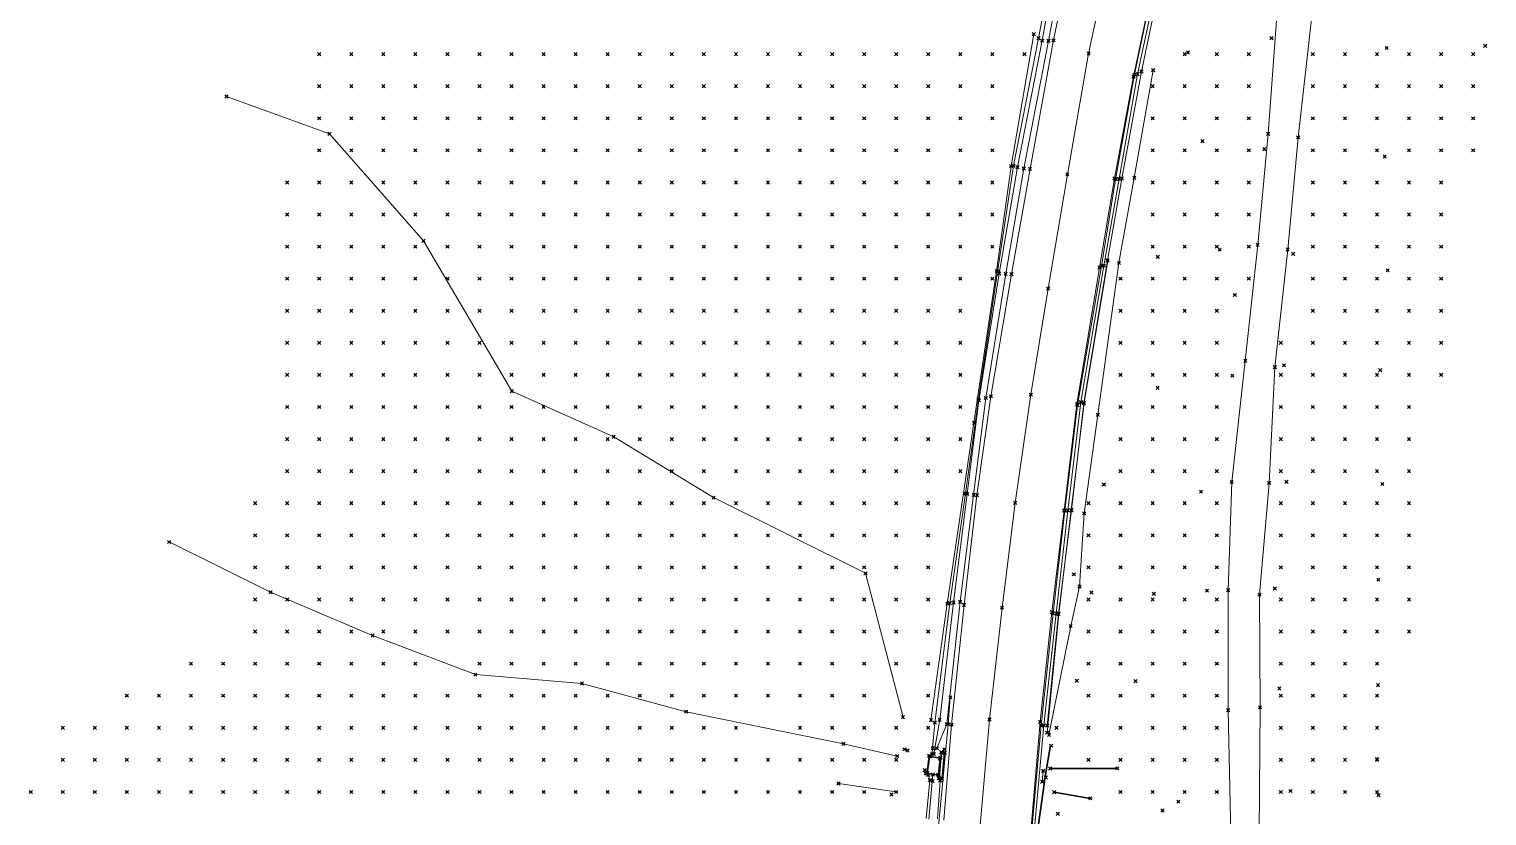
# Model space of a CAD drawing. Header units: metres. Extents: x 441556 to 446409, y 432338 to 461058.
# Drawn here: x 442265.8 to 442402.2, y 454878.3 to 454951.8 of the extents above; entities that cross this region are included whole.
import ezdxf

# ---------------------------------------------------------------- set-up
doc = ezdxf.new("R2010")
doc.units = ezdxf.units.M
doc.header["$MEASUREMENT"] = 0
doc.header["$PDMODE"] = 35
doc.header["$PDSIZE"] = 0.15
for name, color, linetype, lineweight in [('DTM-BRE-RevN_GRP_ CAROSABIL', 2, 'Continuous', 0), ('DTM-BRE-RevN_GRP_AX', 2, 'Continuous', 0), ('DTM-BRE-RevN_GRP_CAMERA CADERE JOS', 2, 'Continuous', 0), ('DTM-BRE-RevN_GRP_CAMERA CADERE SUS', 2, 'Continuous', 0), ('DTM-BRE-RevN_GRP_CANAL', 2, 'Continuous', 0), ('DTM-BRE-RevN_GRP_DRUM PAMANT', 2, 'Continuous', 0), ('DTM-BRE-RevN_GRP_FIRUL APEI', 2, 'Continuous', 0), ('DTM-BRE-RevN_GRP_PARAPET BETON_JOS', 2, 'Continuous', 0), ('DTM-BRE-RevN_GRP_PARAPET BETON_SUS', 2, 'Continuous', 0), ('DTM-BRE-RevN_GRP_PARAPET METALIC', 2, 'Continuous', 0), ('DTM-BRE-RevN_GRP_SANT BETON JOS', 2, 'Continuous', 0), ('DTM-BRE-RevN_GRP_SANT BETON SUS', 2, 'Continuous', 0), ('DTM-BRE-RevN_GRP_TALUZ JOS', 2, 'Continuous', 0), ('DTM-BRE-RevN_GRP_TALUZ SUS', 2, 'Continuous', 0), ('DTM-BRE-RevN_YP_RevN', 1, 'Continuous', 30), ('DTM-NOK-RevN_LIDAR_co_lidar', 91, 'Continuous', 0), ('DTM-NOK-RevN_RTK', 32, 'Continuous', 0)]:
    doc.layers.add(name, color=color, linetype=linetype, lineweight=lineweight)

msp = doc.modelspace()

# ---------------------------------------------------------------- linework, layer by layer
at = {"layer": 'DTM-BRE-RevN_GRP_ CAROSABIL'}
for p, q in [((442363.789, 454961.407, 361.957), (442361.644, 454950.795, 361.79)), ((442371.78, 454959.894, 361.714), (442369.135, 454947.419, 361.565)), ((442361.644, 454950.795, 361.79), (442359.446, 454938.769, 361.682)), ((442369.135, 454947.419, 361.565), (442367.347, 454937.872, 361.447)), ((442359.446, 454938.769, 361.682), (442357.719, 454928.922, 361.544)), ((442367.347, 454937.872, 361.447), (442365.952, 454929.555, 361.391)), ((442357.719, 454928.922, 361.544), (442355.788, 454917.505, 361.399)), ((442365.952, 454929.555, 361.391), (442363.837, 454916.788, 361.244)), ((442355.788, 454917.505, 361.399), (442354.483, 454908.263, 361.312)), ((442363.837, 454916.788, 361.244), (442362.645, 454906.837, 361.113)), ((442354.483, 454908.263, 361.312), (442353.271, 454898.004, 361.186)), ((442362.645, 454906.837, 361.113), (442361.489, 454897.319, 361.025)), ((442353.271, 454898.004, 361.186), (442352.102, 454886.806, 361.191)), ((442361.489, 454897.319, 361.025), (442360.405, 454887.076, 360.915)), ((442352.102, 454886.806, 361.191), (442351.367, 454877.889, 361.276)), ((442360.405, 454887.076, 360.915), (442359.522, 454876.841, 360.851))]:
    msp.add_line(p, q, dxfattribs=at)
at = {"layer": 'DTM-BRE-RevN_GRP_AX'}
for p, q in [((442364.929, 454949.552, 361.685), (442367.41, 454961.126, 361.821)), ((442362.942, 454938.261, 361.53), (442364.929, 454949.552, 361.685)), ((442361.14, 454927.594, 361.447), (442362.942, 454938.261, 361.53)), ((442359.524, 454917.662, 361.319), (442361.14, 454927.594, 361.447)), ((442358.048, 454907.549, 361.215), (442359.524, 454917.662, 361.319)), ((442356.826, 454897.745, 361.077), (442358.048, 454907.549, 361.215)), ((442355.648, 454887.296, 361.155), (442356.826, 454897.745, 361.077)), ((442354.653, 454875.962, 360.991), (442355.648, 454887.296, 361.155))]:
    msp.add_line(p, q, dxfattribs=at)
at = {"layer": 'DTM-BRE-RevN_GRP_CAMERA CADERE JOS'}
for p, q in [((442349.867, 454882.272, 359.373), (442350.063, 454883.813, 359.249)), ((442350.063, 454883.813, 359.249), (442350.996, 454883.644, 359.261)), ((442350.996, 454883.644, 359.261), (442350.846, 454882.131, 359.261)), ((442350.846, 454882.131, 359.261), (442349.867, 454882.272, 359.373))]:
    msp.add_line(p, q, dxfattribs=at)
at = {"layer": 'DTM-BRE-RevN_GRP_CAMERA CADERE SUS'}
for p, q in [((442349.793, 454882.224, 361.04), (442349.993, 454883.904, 361.024)), ((442349.993, 454883.904, 361.024), (442351.064, 454883.72, 360.939)), ((442351.064, 454883.72, 360.939), (442350.886, 454882.076, 360.782)), ((442350.886, 454882.076, 360.782), (442349.793, 454882.224, 361.04))]:
    msp.add_line(p, q, dxfattribs=at)
at = {"layer": 'DTM-BRE-RevN_GRP_CANAL'}
msp.add_line((442360.586, 454881.46, 360.292), (442360.685, 454882.483, 360.307), dxfattribs=at)
at = {"layer": 'DTM-BRE-RevN_GRP_DRUM PAMANT'}
for p, q in [((442385.846, 454953.337, 357.158), (442384.53, 454941.719, 356.937)), ((442382.538, 454953.07, 357.182), (442381.732, 454942.044, 356.96)), ((442381.732, 454942.044, 356.96), (442380.752, 454931.672, 356.878)), ((442384.53, 454941.719, 356.937), (442383.559, 454931.235, 356.843)), ((442380.752, 454931.672, 356.878), (442379.591, 454920.82, 356.84)), ((442383.559, 454931.235, 356.843), (442382.36, 454920.229, 356.786)), ((442379.591, 454920.82, 356.84), (442378.32, 454909.496, 356.713)), ((442382.36, 454920.229, 356.786), (442381.819, 454909.397, 356.663)), ((442378.32, 454909.496, 356.713), (442377.981, 454899.389, 356.734)), ((442381.819, 454909.397, 356.663), (442380.928, 454898.959, 356.696)), ((442377.981, 454899.389, 356.734), (442377.989, 454888.166, 356.747)), ((442380.928, 454898.959, 356.696), (442380.967, 454888.43, 356.743)), ((442377.989, 454888.166, 356.747), (442378.238, 454876.551, 356.684)), ((442380.967, 454888.43, 356.743), (442380.883, 454876.712, 356.68))]:
    msp.add_line(p, q, dxfattribs=at)
at = {"layer": 'DTM-BRE-RevN_GRP_FIRUL APEI'}
for p, q in [((442278.896, 454903.891, 411.696), (442288.374, 454899.197, 404.419)), ((442288.374, 454899.197, 404.419), (442297.934, 454895.142, 398.419)), ((442297.934, 454895.142, 398.419), (442307.545, 454891.484, 391.695)), ((442307.545, 454891.484, 391.695), (442317.522, 454890.664, 384.948)), ((442317.522, 454890.664, 384.948), (442327.264, 454888.016, 378.467)), ((442327.264, 454888.016, 378.467), (442342, 454885.006, 367.348)), ((442342, 454885.006, 367.348), (442347.022, 454883.872, 362.707))]:
    msp.add_line(p, q, dxfattribs=at)
at = {"layer": 'DTM-BRE-RevN_GRP_PARAPET BETON_JOS'}
for p, q in [((442364.499, 454916.887, 361.365), (442366.712, 454930.213, 361.349)), ((442363.31, 454906.854, 361.212), (442364.499, 454916.887, 361.365)), ((442362.128, 454897.155, 360.771), (442363.31, 454906.854, 361.212)), ((442361.054, 454886.057, 360.673), (442362.128, 454897.155, 360.771)), ((442350.913, 454881.785, 360.844), (442351.137, 454884.232, 360.969)), ((442351.137, 454884.232, 360.969), (442351.486, 454884.179, 361.171)), ((442351.486, 454884.179, 361.171), (442351.199, 454881.731, 361.02)), ((442351.199, 454881.731, 361.02), (442350.913, 454881.785, 360.844))]:
    msp.add_line(p, q, dxfattribs=at)
at = {"layer": 'DTM-BRE-RevN_GRP_PARAPET BETON_SUS'}
for p, q in [((442369.869, 454947.877, 361.87), (442371.903, 454957.515, 361.962)), ((442369.228, 454947.586, 361.85), (442371.276, 454957.332, 361.94)), ((442368.042, 454937.873, 361.759), (442369.869, 454947.877, 361.87)), ((442367.46, 454937.79, 361.748), (442369.228, 454947.586, 361.85)), ((442366.148, 454929.712, 361.663), (442367.46, 454937.79, 361.748)), ((442366.703, 454930.219, 361.646), (442368.042, 454937.873, 361.759)), ((442364.49, 454916.867, 361.503), (442366.703, 454930.219, 361.646)), ((442363.884, 454916.674, 361.517), (442366.148, 454929.712, 361.663)), ((442362.712, 454906.834, 361.392), (442363.884, 454916.674, 361.517)), ((442363.33, 454906.866, 361.396), (442364.49, 454916.867, 361.503)), ((442361.6, 454897.223, 361.317), (442362.712, 454906.834, 361.392)), ((442362.11, 454897.17, 361.265), (442363.33, 454906.866, 361.396)), ((442360.49, 454886.73, 361.208), (442361.6, 454897.223, 361.317)), ((442361.066, 454886.708, 361.196), (442362.11, 454897.17, 361.265)), ((442359.586, 454876.665, 361.134), (442360.49, 454886.73, 361.208)), ((442350.968, 454881.791, 361.514), (442351.176, 454884.191, 361.462)), ((442351.176, 454884.191, 361.462), (442351.414, 454884.169, 361.42)), ((442351.414, 454884.169, 361.42), (442351.186, 454881.757, 361.472)), ((442351.186, 454881.757, 361.472), (442350.968, 454881.791, 361.514))]:
    msp.add_line(p, q, dxfattribs=at)
at = {"layer": 'DTM-BRE-RevN_GRP_PARAPET METALIC'}
for p, q in [((442369.515, 454947.636, 361.888), (442371.589, 454957.315, 361.963)), ((442367.778, 454937.835, 361.758), (442369.515, 454947.636, 361.888)), ((442366.353, 454929.719, 361.663), (442367.778, 454937.835, 361.758)), ((442364.194, 454916.952, 361.518), (442366.353, 454929.719, 361.663)), ((442362.991, 454906.829, 361.402), (442364.194, 454916.952, 361.518)), ((442361.903, 454897.198, 361.276), (442362.991, 454906.829, 361.402)), ((442360.74, 454886.744, 361.212), (442361.903, 454897.198, 361.276)), ((442351.791, 454886.833, 361.076), (442351.988, 454889.362, 361.087)), ((442350.813, 454876.672, 360.933), (442351.791, 454886.833, 361.076)), ((442359.849, 454876.795, 361.135), (442360.74, 454886.744, 361.212))]:
    msp.add_line(p, q, dxfattribs=at)
at = {"layer": 'DTM-BRE-RevN_GRP_SANT BETON JOS'}
for p, q in [((442360.578, 454950.765, 361.466), (442361.802, 454957.389, 361.497)), ((442358.278, 454938.931, 361.316), (442360.578, 454950.765, 361.466)), ((442356.564, 454928.989, 361.173), (442358.278, 454938.931, 361.316)), ((442354.665, 454917.129, 361.074), (442356.564, 454928.989, 361.173)), ((442353.568, 454908.375, 361.047), (442354.665, 454917.129, 361.074)), ((442352.297, 454898.235, 360.888), (442353.568, 454908.375, 361.047)), ((442350.996, 454887.263, 360.877), (442352.297, 454898.235, 360.888)), ((442350.437, 454884.066, 360.707), (442350.996, 454887.263, 360.877)), ((442349.978, 454877.956, 360.554), (442350.348, 454882.145, 360.514))]:
    msp.add_line(p, q, dxfattribs=at)
at = {"layer": 'DTM-BRE-RevN_GRP_SANT BETON SUS'}
for p, q in [((442360.242, 454950.999, 361.731), (442361.465, 454957.423, 361.732)), ((442361.167, 454950.752, 361.754), (442362.425, 454957.347, 361.809)), ((442357.906, 454939.066, 361.57), (442360.242, 454950.999, 361.731)), ((442358.858, 454938.807, 361.608), (442361.167, 454950.752, 361.754)), ((442356.408, 454929.138, 361.467), (442357.906, 454939.066, 361.57)), ((442357.172, 454928.955, 361.503), (442358.858, 454938.807, 361.608)), ((442354.612, 454917.219, 361.342), (442356.408, 454929.138, 361.467)), ((442355.317, 454917.352, 361.336), (442357.172, 454928.955, 361.503)), ((442353.397, 454908.432, 361.283), (442354.612, 454917.219, 361.342)), ((442354.17, 454908.292, 361.333), (442355.317, 454917.352, 361.336)), ((442351.934, 454898.165, 361.175), (442353.397, 454908.432, 361.283)), ((442352.903, 454898.284, 361.181), (442354.17, 454908.292, 361.333)), ((442350.53, 454886.99, 361.083), (442351.934, 454898.165, 361.175)), ((442351.654, 454886.846, 361.159), (442352.903, 454898.284, 361.181)), ((442350.336, 454884.6, 361.086), (442350.53, 454886.99, 361.083)), ((442350.727, 454884.596, 360.742), (442351.654, 454886.846, 361.159)), ((442350.276, 454884.068, 361.061), (442350.336, 454884.6, 361.086)), ((442349.738, 454878.039, 360.851), (442350.076, 454881.615, 360.807)), ((442350.076, 454881.615, 360.807), (442349.924, 454882.104, 360.946)), ((442350.789, 454877.996, 360.963), (442351.038, 454881.568, 360.919))]:
    msp.add_line(p, q, dxfattribs=at)
at = {"layer": 'DTM-BRE-RevN_GRP_TALUZ JOS'}
for p, q in [((442357.674, 454939.038, 361.627), (442359.797, 454951.375, 361.664)), ((442356.322, 454929.221, 361.62), (442357.674, 454939.038, 361.627)), ((442354.199, 454915.03, 361.293), (442356.322, 454929.221, 361.62)), ((442351.705, 454898.119, 361.143), (442354.199, 454915.03, 361.293)), ((442350.178, 454887.235, 361.038), (442351.705, 454898.119, 361.143))]:
    msp.add_line(p, q, dxfattribs=at)
at = {"layer": 'DTM-BRE-RevN_GRP_TALUZ SUS'}
for p, q in [((442369.205, 454937.929, 361.545), (442370.962, 454948.01, 361.272)), ((442284.261, 454945.547, 425.446), (442293.892, 454942.043, 418.819)), ((442293.892, 454942.043, 418.819), (442302.686, 454932.037, 410.019)), ((442367.772, 454929.978, 361.238), (442369.205, 454937.929, 361.545)), ((442302.686, 454932.037, 410.019), (442310.958, 454917.979, 400.981)), ((442365.788, 454915.772, 361.115), (442367.772, 454929.978, 361.238)), ((442310.958, 454917.979, 400.981), (442320.492, 454913.723, 394.198)), ((442364.517, 454906.567, 361.003), (442365.788, 454915.772, 361.115)), ((442320.492, 454913.723, 394.198), (442329.842, 454908.032, 385.739)), ((442329.842, 454908.032, 385.739), (442344.055, 454900.961, 374.217)), ((442364.082, 454899.733, 360.7), (442364.517, 454906.567, 361.003)), ((442344.055, 454900.961, 374.217), (442347.565, 454887.5, 365.377)), ((442363.254, 454896.027, 360.622), (442364.082, 454899.733, 360.7)), ((442361.218, 454885.849, 360.581), (442363.254, 454896.027, 360.622)), ((442341.522, 454881.297, 369.261), (442346.924, 454880.516, 363.898))]:
    msp.add_line(p, q, dxfattribs=at)
at = {"layer": 'DTM-BRE-RevN_YP_RevN'}
for p, q in [((442367.615, 454882.718, 358.058), (442361.329, 454882.714, 358.712)), ((442361.702, 454880.497, 358.61), (442365.09, 454879.916, 357.937))]:
    msp.add_line(p, q, dxfattribs=at)
at = {"layer": 'DTM-BRE-RevN_YP_RevN', "extrusion": (-0.98831, 0.150371, 0.025127), "elevation": -368779.712, "flags": 128}
msp.add_lwpolyline([(-516248.749, 9629.759), (-516245.728, 9628.129), (-516240.802, 9629.737)], dxfattribs=at)
at = {"layer": 'DTM-NOK-RevN_LIDAR_co_lidar'}
for p in [(442292.936, 454949.501, 417.741), (442295.936, 454949.501, 415.586), (442298.935, 454949.501, 413.611), (442301.934, 454949.501, 411.605), (442304.934, 454949.501, 408.793), (442307.933, 454949.501, 406.134), (442310.932, 454949.501, 403.865), (442313.932, 454949.501, 401.798), (442316.931, 454949.501, 399.865), (442319.93, 454949.501, 397.497), (442322.93, 454949.501, 395.182), (442325.929, 454949.501, 393.287), (442328.928, 454949.501, 390.883), (442331.928, 454949.501, 388.43), (442334.927, 454949.501, 385.776), (442337.926, 454949.501, 383.289), (442340.926, 454949.501, 380.695), (442343.925, 454949.501, 377.411), (442346.924, 454949.501, 373.079), (442349.924, 454949.501, 370.263), (442352.923, 454949.501, 368.682), (442355.922, 454949.501, 366.075), (442358.922, 454949.501, 362.932), (442373.919, 454949.501, 360.254), (442376.918, 454949.501, 358.759), (442379.917, 454949.501, 357.739), (442385.916, 454949.501, 357.108), (442388.915, 454949.501, 357.05), (442391.915, 454949.501, 356.975), (442394.914, 454949.501, 356.931), (442397.913, 454949.501, 356.838), (442400.913, 454949.501, 356.758), (442292.936, 454946.502, 418.276), (442295.936, 454946.502, 416.332), (442298.935, 454946.502, 413.84), (442301.934, 454946.502, 411.565), (442304.934, 454946.502, 409.101), (442307.933, 454946.502, 406.616), (442310.932, 454946.502, 404.32), (442313.932, 454946.502, 402.106), (442316.931, 454946.502, 399.871), (442319.93, 454946.502, 397.548), (442322.93, 454946.502, 395.423), (442325.929, 454946.502, 393.372), (442328.928, 454946.502, 391.033), (442331.928, 454946.502, 388.353), (442334.927, 454946.502, 385.983), (442337.926, 454946.502, 383.751), (442340.926, 454946.502, 381.492), (442343.925, 454946.502, 378.63), (442346.924, 454946.502, 374.07), (442349.924, 454946.502, 370.721), (442352.923, 454946.502, 368.836), (442355.922, 454946.502, 366.264), (442370.919, 454946.502, 361.179), (442373.919, 454946.502, 359.918), (442376.918, 454946.502, 358.492), (442379.917, 454946.502, 357.575), (442385.916, 454946.502, 357.022), (442388.915, 454946.502, 356.982), (442391.915, 454946.502, 356.937), (442394.914, 454946.502, 356.867), (442397.913, 454946.502, 356.804), (442400.913, 454946.502, 356.736), (442292.936, 454943.502, 418.32), (442295.936, 454943.502, 416.545), (442298.935, 454943.502, 414.252), (442301.934, 454943.502, 412.01), (442304.934, 454943.502, 409.498), (442307.933, 454943.502, 406.851), (442310.932, 454943.502, 404.561), (442313.932, 454943.502, 402.421), (442316.931, 454943.502, 400.09), (442319.93, 454943.502, 397.714), (442322.93, 454943.502, 395.483), (442325.929, 454943.502, 393.319), (442328.928, 454943.502, 391.103), (442331.928, 454943.502, 388.087), (442334.927, 454943.502, 385.943), (442337.926, 454943.502, 383.741), (442340.926, 454943.502, 381.602), (442343.925, 454943.502, 378.916), (442346.924, 454943.502, 374.873), (442349.924, 454943.502, 371.392), (442352.923, 454943.502, 369.306), (442355.922, 454943.502, 364.748), (442370.919, 454943.502, 360.984), (442373.919, 454943.502, 359.585), (442376.918, 454943.502, 358.181), (442379.917, 454943.502, 357.387), (442385.916, 454943.502, 356.991), (442388.915, 454943.502, 356.955), (442391.915, 454943.502, 356.927), (442394.914, 454943.502, 356.867), (442397.913, 454943.502, 356.809), (442400.913, 454943.502, 356.712), (442292.936, 454940.503, 417.813), (442295.936, 454940.503, 415.971), (442298.935, 454940.503, 413.992), (442301.934, 454940.503, 411.864), (442304.934, 454940.503, 409.261), (442307.933, 454940.503, 406.802), (442310.932, 454940.503, 404.726), (442313.932, 454940.503, 402.56), (442316.931, 454940.503, 400.233), (442319.93, 454940.503, 397.781), (442322.93, 454940.503, 395.251), (442325.929, 454940.503, 392.971), (442328.928, 454940.503, 390.561), (442331.928, 454940.503, 387.604), (442334.927, 454940.503, 385.578), (442337.926, 454940.503, 383.342), (442340.926, 454940.503, 381.148), (442343.925, 454940.503, 378.241), (442346.924, 454940.503, 374.457), (442349.924, 454940.503, 371.6), (442352.923, 454940.503, 369.611), (442355.922, 454940.503, 363.691), (442370.919, 454940.503, 360.82), (442373.919, 454940.503, 359.271), (442376.918, 454940.503, 357.898), (442379.917, 454940.503, 357.239), (442385.916, 454940.503, 356.992), (442388.915, 454940.503, 356.929), (442391.915, 454940.503, 356.915), (442394.914, 454940.503, 356.877), (442397.913, 454940.503, 356.827), (442400.913, 454940.503, 356.653), (442289.937, 454937.504, 419.227), (442292.936, 454937.504, 417.105), (442295.936, 454937.504, 415.157), (442298.935, 454937.504, 413.245), (442301.934, 454937.504, 411.167), (442304.934, 454937.504, 408.904), (442307.933, 454937.504, 406.707), (442310.932, 454937.504, 404.669), (442313.932, 454937.504, 402.375), (442316.931, 454937.504, 399.962), (442319.93, 454937.504, 397.699), (442322.93, 454937.504, 395.102), (442325.929, 454937.504, 392.312), (442328.928, 454937.504, 389.365), (442331.928, 454937.504, 386.878), (442334.927, 454937.504, 384.798), (442337.926, 454937.504, 382.689), (442340.926, 454937.504, 380.374), (442343.925, 454937.504, 377.595), (442346.924, 454937.504, 374.276), (442349.924, 454937.504, 371.789), (442352.923, 454937.504, 369.707), (442355.922, 454937.504, 363.815), (442370.919, 454937.504, 360.64), (442373.919, 454937.504, 359.065), (442376.918, 454937.504, 357.765), (442379.917, 454937.504, 357.158), (442385.916, 454937.504, 356.972), (442388.915, 454937.504, 356.903), (442391.915, 454937.504, 356.92), (442394.914, 454937.504, 356.921), (442397.913, 454937.504, 356.869), (442289.937, 454934.504, 418.284), (442292.936, 454934.504, 416.176), (442295.936, 454934.504, 413.96), (442298.935, 454934.504, 412.271), (442301.934, 454934.504, 410.546), (442304.934, 454934.504, 408.596), (442307.933, 454934.504, 406.321), (442310.932, 454934.504, 404.119), (442313.932, 454934.504, 401.947), (442316.931, 454934.504, 399.54), (442319.93, 454934.504, 397.213), (442322.93, 454934.504, 394.772), (442325.929, 454934.504, 391.79), (442328.928, 454934.504, 388.679), (442331.928, 454934.504, 386.438), (442334.927, 454934.504, 384.153), (442337.926, 454934.504, 382.025), (442340.926, 454934.504, 379.555), (442343.925, 454934.504, 376.746), (442346.924, 454934.504, 374.329), (442349.924, 454934.504, 371.975), (442352.923, 454934.504, 369.963), (442355.922, 454934.504, 364.418), (442370.919, 454934.504, 360.523), (442373.919, 454934.504, 358.969), (442376.918, 454934.504, 357.712), (442379.917, 454934.504, 357.132), (442385.916, 454934.504, 356.939), (442388.915, 454934.504, 356.883), (442391.915, 454934.504, 356.899), (442394.914, 454934.504, 356.879), (442397.913, 454934.504, 356.784), (442289.937, 454931.505, 416.533), (442292.936, 454931.505, 414.792), (442295.936, 454931.505, 412.797), (442298.935, 454931.505, 411.119), (442301.934, 454931.505, 409.562), (442304.934, 454931.505, 407.737), (442307.933, 454931.505, 405.61), (442310.932, 454931.505, 403.169), (442313.932, 454931.505, 400.843), (442316.931, 454931.505, 398.698), (442319.93, 454931.505, 396.146), (442322.93, 454931.505, 393.545), (442325.929, 454931.505, 391.175), (442328.928, 454931.505, 388.206), (442331.928, 454931.505, 385.863), (442334.927, 454931.505, 383.417), (442337.926, 454931.505, 381.353), (442340.926, 454931.505, 378.953), (442343.925, 454931.505, 376.321), (442346.924, 454931.505, 374.11), (442349.924, 454931.505, 372.046), (442352.923, 454931.505, 370.108), (442355.922, 454931.505, 363.862), (442370.919, 454931.505, 360.378), (442373.919, 454931.505, 358.883), (442376.918, 454931.505, 357.711), (442379.917, 454931.505, 357.143), (442385.916, 454931.505, 356.921), (442388.915, 454931.505, 356.855), (442391.915, 454931.505, 356.842), (442394.914, 454931.505, 356.757), (442397.913, 454931.505, 356.609), (442289.937, 454928.506, 414.715), (442292.936, 454928.506, 413.225), (442295.936, 454928.506, 411.437), (442298.935, 454928.506, 410.008), (442301.934, 454928.506, 408.388), (442304.934, 454928.506, 406.663), (442307.933, 454928.506, 405.22), (442310.932, 454928.506, 403.001), (442313.932, 454928.506, 400.461), (442316.931, 454928.506, 398.301), (442319.93, 454928.506, 395.607), (442322.93, 454928.506, 392.835), (442325.929, 454928.506, 390.425), (442328.928, 454928.506, 387.911), (442331.928, 454928.506, 385.437), (442334.927, 454928.506, 382.895), (442337.926, 454928.506, 380.629), (442340.926, 454928.506, 378.545), (442343.925, 454928.506, 376.165), (442346.924, 454928.506, 374.047), (442349.924, 454928.506, 372.014), (442352.923, 454928.506, 369.411), (442355.922, 454928.506, 363.072), (442367.92, 454928.506, 361.194), (442370.919, 454928.506, 360.241), (442373.919, 454928.506, 358.852), (442376.918, 454928.506, 357.705), (442379.917, 454928.506, 357.14), (442385.916, 454928.506, 356.939), (442388.915, 454928.506, 356.864), (442391.915, 454928.506, 356.805), (442394.914, 454928.506, 356.725), (442397.913, 454928.506, 356.556), (442289.937, 454925.506, 413.959), (442292.936, 454925.506, 412.084), (442295.936, 454925.506, 410.148), (442298.935, 454925.506, 408.527), (442301.934, 454925.506, 407.083), (442304.934, 454925.506, 405.648), (442307.933, 454925.506, 404.293), (442310.932, 454925.506, 402.312), (442313.932, 454925.506, 399.912), (442316.931, 454925.506, 397.724), (442319.93, 454925.506, 395.333), (442322.93, 454925.506, 392.734), (442325.929, 454925.506, 390.2), (442328.928, 454925.506, 387.812), (442331.928, 454925.506, 385.256), (442334.927, 454925.506, 382.786), (442337.926, 454925.506, 380.339), (442340.926, 454925.506, 378.287), (442343.925, 454925.506, 376.08), (442346.924, 454925.506, 374.019), (442349.924, 454925.506, 371.797), (442352.923, 454925.506, 368.381), (442367.92, 454925.506, 361.153), (442370.919, 454925.506, 360.103), (442373.919, 454925.506, 358.66), (442376.918, 454925.506, 357.556), (442385.916, 454925.506, 356.905), (442388.915, 454925.506, 356.78), (442391.915, 454925.506, 356.681), (442394.914, 454925.506, 356.642), (442397.913, 454925.506, 356.488), (442289.937, 454922.507, 412.845), (442292.936, 454922.507, 411.032), (442295.936, 454922.507, 409.126), (442298.935, 454922.507, 407.382), (442301.934, 454922.507, 406.024), (442304.934, 454922.507, 404.753), (442307.933, 454922.507, 403.344), (442310.932, 454922.507, 401.529), (442313.932, 454922.507, 399.473), (442316.931, 454922.507, 397.461), (442319.93, 454922.507, 395.286), (442322.93, 454922.507, 392.913), (442325.929, 454922.507, 390.427), (442328.928, 454922.507, 387.78), (442331.928, 454922.507, 385.303), (442334.927, 454922.507, 382.9), (442337.926, 454922.507, 380.357), (442340.926, 454922.507, 378.262), (442343.925, 454922.507, 376.068), (442346.924, 454922.507, 373.872), (442349.924, 454922.507, 371.805), (442352.923, 454922.507, 366.887), (442367.92, 454922.507, 361.046), (442370.919, 454922.507, 359.97), (442373.919, 454922.507, 358.641), (442376.918, 454922.507, 357.591), (442382.917, 454922.507, 356.946), (442385.916, 454922.507, 356.898), (442388.915, 454922.507, 356.726), (442391.915, 454922.507, 356.543), (442394.914, 454922.507, 356.504), (442397.913, 454922.507, 356.365), (442289.937, 454919.508, 411.8), (442292.936, 454919.508, 409.562), (442295.936, 454919.508, 408.068), (442298.935, 454919.508, 406.546), (442301.934, 454919.508, 405.059), (442304.934, 454919.508, 403.654), (442307.933, 454919.508, 402.531), (442310.932, 454919.508, 401.166), (442313.932, 454919.508, 399.386), (442316.931, 454919.508, 397.136), (442319.93, 454919.508, 394.569), (442322.93, 454919.508, 392.768), (442325.929, 454919.508, 390.795), (442328.928, 454919.508, 387.763), (442331.928, 454919.508, 385.478), (442334.927, 454919.508, 383.175), (442337.926, 454919.508, 380.473), (442340.926, 454919.508, 378.492), (442343.925, 454919.508, 376.368), (442346.924, 454919.508, 373.85), (442349.924, 454919.508, 371.923), (442352.923, 454919.508, 365.656), (442367.92, 454919.508, 360.963), (442370.919, 454919.508, 359.864), (442373.919, 454919.508, 358.709), (442376.918, 454919.508, 357.744), (442382.917, 454919.508, 356.872), (442385.916, 454919.508, 356.797), (442388.915, 454919.508, 356.603), (442391.915, 454919.508, 356.413), (442394.914, 454919.508, 356.344), (442397.913, 454919.508, 356.212), (442289.937, 454916.508, 410.38), (442292.936, 454916.508, 409.408), (442295.936, 454916.508, 407.452), (442298.935, 454916.508, 405.524), (442301.934, 454916.508, 404.014), (442304.934, 454916.508, 402.649), (442307.933, 454916.508, 401.514), (442310.932, 454916.508, 400.339), (442313.932, 454916.508, 399.007), (442316.931, 454916.508, 396.857), (442319.93, 454916.508, 394.151), (442322.93, 454916.508, 392.432), (442325.929, 454916.508, 390.258), (442328.928, 454916.508, 387.596), (442331.928, 454916.508, 385.419), (442334.927, 454916.508, 383.7), (442337.926, 454916.508, 380.454), (442340.926, 454916.508, 378.229), (442343.925, 454916.508, 375.907), (442346.924, 454916.508, 373.692), (442349.924, 454916.508, 371.483), (442352.923, 454916.508, 364.724), (442367.92, 454916.508, 360.714), (442370.919, 454916.508, 359.595), (442373.919, 454916.508, 358.575), (442376.918, 454916.508, 357.703), (442382.917, 454916.508, 356.81), (442385.916, 454916.508, 356.705), (442388.915, 454916.508, 356.517), (442391.915, 454916.508, 356.322), (442394.914, 454916.508, 356.254), (442289.937, 454913.509, 408.576), (442292.936, 454913.509, 407.711), (442295.936, 454913.509, 405.835), (442298.935, 454913.509, 404.86), (442301.934, 454913.509, 402.695), (442304.934, 454913.509, 401.497), (442307.933, 454913.509, 400.727), (442310.932, 454913.509, 399.068), (442313.932, 454913.509, 397.071), (442316.931, 454913.509, 395.608), (442319.93, 454913.509, 394.255), (442322.93, 454913.509, 391.824), (442325.929, 454913.509, 389.583), (442328.928, 454913.509, 387.311), (442331.928, 454913.509, 385.245), (442334.927, 454913.509, 383.103), (442337.926, 454913.509, 380.61), (442340.926, 454913.509, 378.017), (442343.925, 454913.509, 375.548), (442346.924, 454913.509, 373.343), (442349.924, 454913.509, 371.164), (442352.923, 454913.509, 363.31), (442367.92, 454913.509, 360.471), (442370.919, 454913.509, 359.354), (442373.919, 454913.509, 358.425), (442376.918, 454913.509, 357.556), (442382.917, 454913.509, 356.72), (442385.916, 454913.509, 356.594), (442388.915, 454913.509, 356.442), (442391.915, 454913.509, 356.217), (442394.914, 454913.509, 356.133), (442289.937, 454910.51, 406.869), (442292.936, 454910.51, 405.587), (442295.936, 454910.51, 404.406), (442298.935, 454910.51, 403.194), (442301.934, 454910.51, 401.864), (442304.934, 454910.51, 400.488), (442307.933, 454910.51, 399.318), (442310.932, 454910.51, 398.07), (442313.932, 454910.51, 396.626), (442316.931, 454910.51, 395.01), (442319.93, 454910.51, 393.268), (442322.93, 454910.51, 391.496), (442325.929, 454910.51, 389.187), (442328.928, 454910.51, 387.038), (442331.928, 454910.51, 384.956), (442334.927, 454910.51, 382.922), (442337.926, 454910.51, 380.332), (442340.926, 454910.51, 377.709), (442343.925, 454910.51, 375.13), (442346.924, 454910.51, 372.775), (442349.924, 454910.51, 370.106), (442352.923, 454910.51, 363.495), (442367.92, 454910.51, 360.217), (442370.919, 454910.51, 359.067), (442373.919, 454910.51, 358.028), (442376.918, 454910.51, 357.213), (442382.917, 454910.51, 356.681), (442385.916, 454910.51, 356.531), (442388.915, 454910.51, 356.361), (442391.915, 454910.51, 356.166), (442394.914, 454910.51, 356.048), (442286.938, 454907.51, 407.885), (442289.937, 454907.51, 405.754), (442292.936, 454907.51, 404.499), (442295.936, 454907.51, 403.153), (442298.935, 454907.51, 401.723), (442301.934, 454907.51, 400.176), (442304.934, 454907.51, 398.848), (442307.933, 454907.51, 397.743), (442310.932, 454907.51, 396.482), (442313.932, 454907.51, 395.092), (442316.931, 454907.51, 393.678), (442319.93, 454907.51, 391.988), (442322.93, 454907.51, 390.127), (442325.929, 454907.51, 388.385), (442328.928, 454907.51, 386.332), (442331.928, 454907.51, 384.402), (442334.927, 454907.51, 382.448), (442337.926, 454907.51, 380.388), (442340.926, 454907.51, 377.54), (442343.925, 454907.51, 374.68), (442346.924, 454907.51, 372.398), (442349.924, 454907.51, 368.905), (442364.921, 454907.51, 360.911), (442367.92, 454907.51, 359.799), (442370.919, 454907.51, 358.553), (442373.919, 454907.51, 357.674), (442376.918, 454907.51, 357.1), (442382.917, 454907.51, 356.654), (442385.916, 454907.51, 356.466), (442388.915, 454907.51, 356.271), (442391.915, 454907.51, 356.099), (442394.914, 454907.51, 355.986), (442286.938, 454904.511, 406.718), (442289.937, 454904.511, 405.104), (442292.936, 454904.511, 403.448), (442295.936, 454904.511, 402.056), (442298.935, 454904.511, 400.58), (442301.934, 454904.511, 399.072), (442304.934, 454904.511, 397.385), (442307.933, 454904.511, 395.934), (442310.932, 454904.511, 394.561), (442313.932, 454904.511, 393.39), (442316.931, 454904.511, 392.225), (442319.93, 454904.511, 390.369), (442322.93, 454904.511, 388.569), (442325.929, 454904.511, 387.074), (442328.928, 454904.511, 385.317), (442331.928, 454904.511, 383.325), (442334.927, 454904.511, 381.444), (442337.926, 454904.511, 379.567), (442340.926, 454904.511, 377.187), (442343.925, 454904.511, 374.689), (442346.924, 454904.511, 371.438), (442349.924, 454904.511, 368.242), (442364.921, 454904.511, 360.725), (442367.92, 454904.511, 359.497), (442370.919, 454904.511, 358.217), (442373.919, 454904.511, 357.4), (442376.918, 454904.511, 356.988), (442382.917, 454904.511, 356.602), (442385.916, 454904.511, 356.395), (442388.915, 454904.511, 356.191), (442391.915, 454904.511, 356.011), (442394.914, 454904.511, 355.939), (442286.938, 454901.512, 405.917), (442289.937, 454901.512, 404.29), (442292.936, 454901.512, 402.406), (442295.936, 454901.512, 401.028), (442298.935, 454901.512, 398.91), (442301.934, 454901.512, 397.235), (442304.934, 454901.512, 395.728), (442307.933, 454901.512, 394.389), (442310.932, 454901.512, 393.027), (442313.932, 454901.512, 391.546), (442316.931, 454901.512, 390.158), (442319.93, 454901.512, 388.515), (442322.93, 454901.512, 386.721), (442325.929, 454901.512, 385.179), (442328.928, 454901.512, 383.605), (442331.928, 454901.512, 381.804), (442334.927, 454901.512, 380.131), (442337.926, 454901.512, 378.609), (442340.926, 454901.512, 376.58), (442343.925, 454901.512, 374.15), (442346.924, 454901.512, 370.132), (442349.924, 454901.512, 366.742), (442364.921, 454901.512, 360.556), (442367.92, 454901.512, 359.219), (442370.919, 454901.512, 357.93), (442373.919, 454901.512, 357.245), (442376.918, 454901.512, 356.947), (442382.917, 454901.512, 356.561), (442385.916, 454901.512, 356.266), (442388.915, 454901.512, 356.068), (442391.915, 454901.512, 355.943), (442394.914, 454901.512, 355.92), (442286.938, 454898.512, 405.578), (442289.937, 454898.512, 403.45), (442292.936, 454898.512, 401.849), (442295.936, 454898.512, 400.076), (442298.935, 454898.512, 397.82), (442301.934, 454898.512, 395.93), (442304.934, 454898.512, 394.38), (442307.933, 454898.512, 392.794), (442310.932, 454898.512, 391.275), (442313.932, 454898.512, 389.85), (442316.931, 454898.512, 388.392), (442319.93, 454898.512, 386.893), (442322.93, 454898.512, 385.196), (442325.929, 454898.512, 383.369), (442328.928, 454898.512, 381.872), (442331.928, 454898.512, 380.146), (442334.927, 454898.512, 378.497), (442337.926, 454898.512, 376.905), (442340.926, 454898.512, 375.363), (442343.925, 454898.512, 372.844), (442346.924, 454898.512, 368.672), (442349.924, 454898.512, 365.374), (442364.921, 454898.512, 360.318), (442367.92, 454898.512, 359.043), (442370.919, 454898.512, 357.827), (442373.919, 454898.512, 357.162), (442376.918, 454898.512, 356.918), (442382.917, 454898.512, 356.482), (442385.916, 454898.512, 356.091), (442388.915, 454898.512, 355.932), (442391.915, 454898.512, 355.881), (442394.914, 454898.512, 355.888), (442286.938, 454895.513, 405.193), (442289.937, 454895.513, 403.411), (442292.936, 454895.513, 401.703), (442295.936, 454895.513, 399.691), (442298.935, 454895.513, 397.589), (442301.934, 454895.513, 395.912), (442304.934, 454895.513, 394.05), (442307.933, 454895.513, 391.894), (442310.932, 454895.513, 390.003), (442313.932, 454895.513, 388.476), (442316.931, 454895.513, 387.062), (442319.93, 454895.513, 385.426), (442322.93, 454895.513, 383.48), (442325.929, 454895.513, 381.786), (442328.928, 454895.513, 380.179), (442331.928, 454895.513, 378.482), (442334.927, 454895.513, 376.877), (442337.926, 454895.513, 375.344), (442340.926, 454895.513, 373.684), (442343.925, 454895.513, 371.47), (442346.924, 454895.513, 367.494), (442349.924, 454895.513, 363.764), (442364.921, 454895.513, 360.079), (442367.92, 454895.513, 358.805), (442370.919, 454895.513, 357.75), (442373.919, 454895.513, 357.16), (442376.918, 454895.513, 356.909), (442382.917, 454895.513, 356.418), (442385.916, 454895.513, 355.943), (442388.915, 454895.513, 355.853), (442391.915, 454895.513, 355.855), (442394.914, 454895.513, 355.829), (442280.939, 454892.514, 410.465), (442283.938, 454892.514, 407.92), (442286.938, 454892.514, 406.133), (442289.937, 454892.514, 403.855), (442292.936, 454892.514, 401.843), (442295.936, 454892.514, 399.909), (442298.935, 454892.514, 397.925), (442301.934, 454892.514, 396.062), (442307.933, 454892.514, 391.635), (442310.932, 454892.514, 389.508), (442313.932, 454892.514, 387.665), (442316.931, 454892.514, 385.887), (442319.93, 454892.514, 384.066), (442322.93, 454892.514, 382.091), (442325.929, 454892.514, 380.476), (442328.928, 454892.514, 378.792), (442331.928, 454892.514, 377.069), (442334.927, 454892.514, 375.432), (442337.926, 454892.514, 373.935), (442340.926, 454892.514, 372.116), (442343.925, 454892.514, 370.068), (442346.924, 454892.514, 366.577), (442349.924, 454892.514, 362.621), (442364.921, 454892.514, 359.85), (442367.92, 454892.514, 358.611), (442370.919, 454892.514, 357.733), (442373.919, 454892.514, 357.241), (442376.918, 454892.514, 356.958), (442382.917, 454892.514, 356.447), (442385.916, 454892.514, 355.901), (442388.915, 454892.514, 355.839), (442391.915, 454892.514, 355.862), (442274.94, 454889.514, 416.378), (442277.94, 454889.514, 413.934), (442280.939, 454889.514, 410.844), (442283.938, 454889.514, 408.697), (442286.938, 454889.514, 406.994), (442289.937, 454889.514, 404.748), (442292.936, 454889.514, 402.766), (442295.936, 454889.514, 400.475), (442298.935, 454889.514, 398.559), (442301.934, 454889.514, 396.343), (442304.934, 454889.514, 394.296), (442307.933, 454889.514, 392.095), (442310.932, 454889.514, 389.724), (442313.932, 454889.514, 387.586), (442316.931, 454889.514, 385.542), (442319.93, 454889.514, 383.469), (442322.93, 454889.514, 381.443), (442325.929, 454889.514, 379.613), (442328.928, 454889.514, 377.78), (442331.928, 454889.514, 375.888), (442334.927, 454889.514, 373.958), (442337.926, 454889.514, 372.46), (442340.926, 454889.514, 370.583), (442343.925, 454889.514, 368.633), (442349.924, 454889.514, 362.302), (442364.921, 454889.514, 359.731), (442367.92, 454889.514, 358.494), (442370.919, 454889.514, 357.708), (442373.919, 454889.514, 357.274), (442376.918, 454889.514, 356.98), (442382.917, 454889.514, 356.484), (442385.916, 454889.514, 355.941), (442388.915, 454889.514, 355.864), (442391.915, 454889.514, 355.879), (442268.942, 454886.515, 421.589), (442271.941, 454886.515, 419.275), (442274.94, 454886.515, 417.287), (442277.94, 454886.515, 414.566), (442280.939, 454886.515, 411.974), (442283.938, 454886.515, 409.929), (442286.938, 454886.515, 408.051), (442289.937, 454886.515, 405.646), (442292.936, 454886.515, 403.768), (442295.936, 454886.515, 401.394), (442298.935, 454886.515, 399.267), (442301.934, 454886.515, 396.937), (442304.934, 454886.515, 394.709), (442307.933, 454886.515, 392.523), (442310.932, 454886.515, 390.093), (442313.932, 454886.515, 387.772), (442316.931, 454886.515, 385.695), (442319.93, 454886.515, 383.593), (442322.93, 454886.515, 381.515), (442325.929, 454886.515, 379.464), (442328.928, 454886.515, 377.417), (442331.928, 454886.515, 375.353), (442337.926, 454886.515, 371.384), (442340.926, 454886.515, 369.146), (442343.925, 454886.515, 367.291), (442346.924, 454886.515, 364.93), (442349.924, 454886.515, 362.067), (442361.921, 454886.515, 360.593), (442364.921, 454886.515, 359.604), (442367.92, 454886.515, 358.453), (442370.919, 454886.515, 357.782), (442373.919, 454886.515, 357.367), (442376.918, 454886.515, 357.021), (442382.917, 454886.515, 356.542), (442385.916, 454886.515, 355.989), (442388.915, 454886.515, 355.876), (442391.915, 454886.515, 355.883), (442268.942, 454883.516, 423.749), (442271.941, 454883.516, 422.213), (442274.94, 454883.516, 419.485), (442277.94, 454883.516, 415.984), (442280.939, 454883.516, 413.077), (442283.938, 454883.516, 411.395), (442286.938, 454883.516, 409.664), (442289.937, 454883.516, 407.216), (442292.936, 454883.516, 405.012), (442295.936, 454883.516, 402.572), (442298.935, 454883.516, 400.53), (442301.934, 454883.516, 398.265), (442304.934, 454883.516, 395.626), (442307.933, 454883.516, 393.53), (442310.932, 454883.516, 390.875), (442313.932, 454883.516, 388.039), (442316.931, 454883.516, 386.053), (442319.93, 454883.516, 383.986), (442322.93, 454883.516, 381.924), (442325.929, 454883.516, 379.747), (442328.928, 454883.516, 377.56), (442331.928, 454883.516, 375.474), (442334.927, 454883.516, 373.339), (442337.926, 454883.516, 371.235), (442340.926, 454883.516, 368.868), (442343.925, 454883.516, 366.849), (442346.924, 454883.516, 363.865), (442364.921, 454883.516, 358.916), (442367.92, 454883.516, 358.239), (442370.919, 454883.516, 357.841), (442373.919, 454883.516, 357.443), (442376.918, 454883.516, 357.061), (442382.917, 454883.516, 356.598), (442385.916, 454883.516, 356.038), (442388.915, 454883.516, 355.872), (442391.915, 454883.516, 355.865), (442265.942, 454880.516, 428.367), (442268.942, 454880.516, 426.752), (442271.941, 454880.516, 424.737), (442274.94, 454880.516, 421.849), (442277.94, 454880.516, 418.402), (442280.939, 454880.516, 415.384), (442283.938, 454880.516, 413.877), (442286.938, 454880.516, 412.108), (442289.937, 454880.516, 409.877), (442292.936, 454880.516, 406.897), (442295.936, 454880.516, 404.41), (442298.935, 454880.516, 402.534), (442301.934, 454880.516, 400.464), (442304.934, 454880.516, 398.004), (442307.933, 454880.516, 396.368), (442310.932, 454880.516, 393.335), (442313.932, 454880.516, 389.262), (442316.931, 454880.516, 386.717), (442319.93, 454880.516, 384.619), (442322.93, 454880.516, 382.362), (442325.929, 454880.516, 380.193), (442328.928, 454880.516, 377.876), (442331.928, 454880.516, 375.746), (442334.927, 454880.516, 373.722), (442337.926, 454880.516, 371.52), (442340.926, 454880.516, 369.247), (442343.925, 454880.516, 366.931), (442346.924, 454880.516, 363.898), (442367.92, 454880.516, 358.142), (442370.919, 454880.516, 357.815), (442373.919, 454880.516, 357.401), (442376.918, 454880.516, 357.056), (442382.917, 454880.516, 356.604), (442385.916, 454880.516, 356.075), (442388.915, 454880.516, 355.858), (442391.915, 454880.516, 355.787)]:
    msp.add_point(p, dxfattribs=at)
at = {"layer": 'DTM-NOK-RevN_RTK'}
for p in [(442359.797, 454951.375, 361.664), (442360.242, 454950.999, 361.731), (442360.578, 454950.765, 361.466), (442361.167, 454950.752, 361.754), (442361.644, 454950.795, 361.79), (442382.048, 454951.003, 357.1), (442364.929, 454949.552, 361.685), (442374.231, 454949.662, 359.882), (442392.824, 454950.08, 356.82), (442402.043, 454950.269, 356.746), (442369.869, 454947.877, 361.87), (442370.962, 454948.01, 361.272), (442369.135, 454947.419, 361.565), (442369.228, 454947.586, 361.85), (442369.515, 454947.636, 361.888), (442284.261, 454945.547, 425.446), (442293.892, 454942.043, 418.819), (442375.578, 454941.358, 357.945), (442381.732, 454942.044, 356.96), (442384.53, 454941.719, 356.937), (442381.37, 454940.61, 356.919), (442392.633, 454939.921, 356.784), (442357.674, 454939.038, 361.627), (442357.906, 454939.066, 361.57), (442358.278, 454938.931, 361.316), (442358.858, 454938.807, 361.608), (442359.446, 454938.769, 361.682), (442362.942, 454938.261, 361.53), (442367.347, 454937.872, 361.447), (442367.46, 454937.79, 361.748), (442367.778, 454937.835, 361.758), (442368.042, 454937.873, 361.759), (442369.205, 454937.929, 361.545), (442302.686, 454932.037, 410.019), (442380.752, 454931.672, 356.878), (442366.703, 454930.219, 361.646), (442366.712, 454930.213, 361.349), (442367.772, 454929.978, 361.238), (442371.399, 454930.542, 359.8), (442377.198, 454931.224, 357.221), (442383.559, 454931.235, 356.843), (442384.072, 454930.826, 356.872), (442356.322, 454929.221, 361.62), (442356.408, 454929.138, 361.467), (442356.564, 454928.989, 361.173), (442357.172, 454928.955, 361.503), (442357.719, 454928.922, 361.544), (442365.952, 454929.555, 361.391), (442366.148, 454929.712, 361.663), (442366.353, 454929.719, 361.663), (442392.915, 454929.284, 356.69), (442361.14, 454927.594, 361.447), (442378.604, 454926.986, 357.146), (442379.591, 454920.82, 356.84), (442383.209, 454920.406, 356.815), (442378.377, 454919.438, 357.203), (442382.36, 454920.229, 356.786), (442392.214, 454919.951, 356.295), (442310.958, 454917.979, 400.981), (442359.524, 454917.662, 361.319), (442371.392, 454918.302, 359.229), (442354.612, 454917.219, 361.342), (442354.665, 454917.129, 361.074), (442355.317, 454917.352, 361.336), (442355.788, 454917.505, 361.399), (442363.837, 454916.788, 361.244), (442363.884, 454916.674, 361.517), (442364.194, 454916.952, 361.518), (442364.49, 454916.867, 361.503), (442364.499, 454916.887, 361.365), (442354.199, 454915.03, 361.293), (442365.788, 454915.772, 361.115), (442320.492, 454913.723, 394.198), (442378.32, 454909.496, 356.713), (442383.448, 454909.506, 356.509), (442353.397, 454908.432, 361.283), (442353.568, 454908.375, 361.047), (442354.17, 454908.292, 361.333), (442354.483, 454908.263, 361.312), (442366.36, 454909.253, 360.483), (442375.45, 454908.589, 357.014), (442381.819, 454909.397, 356.663), (442392.412, 454909.312, 355.957), (442329.842, 454908.032, 385.739), (442358.048, 454907.549, 361.215), (442362.645, 454906.837, 361.113), (442362.712, 454906.834, 361.392), (442362.991, 454906.829, 361.402), (442363.31, 454906.854, 361.212), (442363.33, 454906.866, 361.396), (442364.517, 454906.567, 361.003), (442278.896, 454903.891, 411.696), (442344.055, 454900.961, 374.217), (442363.553, 454900.866, 361.269), (442392.043, 454900.365, 355.695), (442288.374, 454899.197, 404.419), (442364.082, 454899.733, 360.7), (442365.202, 454899.165, 360.082), (442371.035, 454899.041, 357.192), (442376.007, 454899.332, 356.764), (442377.981, 454899.389, 356.734), (442380.928, 454898.959, 356.696), (442382.351, 454899.545, 356.453), (442351.705, 454898.119, 361.143), (442351.934, 454898.165, 361.175), (442352.297, 454898.235, 360.888), (442352.903, 454898.284, 361.181), (442353.271, 454898.004, 361.186), (442356.826, 454897.745, 361.077), (442361.489, 454897.319, 361.025), (442361.6, 454897.223, 361.317), (442361.903, 454897.198, 361.276), (442362.11, 454897.17, 361.265), (442362.128, 454897.155, 360.771), (442363.254, 454896.027, 360.622), (442297.934, 454895.142, 398.419), (442307.545, 454891.484, 391.695), (442317.522, 454890.664, 384.948), (442363.826, 454890.91, 359.976), (442369.318, 454890.878, 357.574), (442392.002, 454890.496, 355.789), (442351.988, 454889.362, 361.087), (442382.78, 454890.191, 356.486), (442327.264, 454888.016, 378.467), (442377.989, 454888.166, 356.747), (442380.967, 454888.43, 356.743), (442347.565, 454887.5, 365.377), (442350.178, 454887.235, 361.038), (442350.53, 454886.99, 361.083), (442350.996, 454887.263, 360.877), (442351.654, 454886.846, 361.159), (442351.791, 454886.833, 361.076), (442352.102, 454886.806, 361.191), (442355.648, 454887.296, 361.155), (442360.405, 454887.076, 360.915), (442360.49, 454886.73, 361.208), (442360.74, 454886.744, 361.212), (442361.066, 454886.708, 361.196), (442342, 454885.006, 367.348), (442361.054, 454886.057, 360.673), (442361.218, 454885.849, 360.581), (442347.022, 454883.872, 362.707), (442347.705, 454884.495, 363.012), (442347.986, 454884.397, 362.037), (442349.993, 454883.904, 361.024), (442350.063, 454883.813, 359.249), (442350.276, 454884.068, 361.061), (442350.336, 454884.6, 361.086), (442350.437, 454884.066, 360.707), (442350.727, 454884.596, 360.742), (442350.996, 454883.644, 359.261), (442351.064, 454883.72, 360.939), (442351.137, 454884.232, 360.969), (442351.176, 454884.191, 361.462), (442351.414, 454884.169, 361.42), (442351.423, 454884.498, 361.079), (442351.486, 454884.179, 361.171), (442361.423, 454884.844, 360.371), (442391.919, 454883.596, 355.876), (442349.607, 454882.559, 361.194), (442349.703, 454882.255, 361.387), (442349.793, 454882.224, 361.04), (442349.867, 454882.272, 359.373), (442360.685, 454882.483, 360.307), (442361.329, 454882.714, 358.712), (442367.615, 454882.718, 358.058), (442341.522, 454881.297, 369.261), (442349.924, 454882.104, 360.946), (442350.076, 454881.615, 360.807), (442350.341, 454881.537, 360.483), (442350.348, 454882.145, 360.514), (442350.846, 454882.131, 359.261), (442350.886, 454882.076, 360.782), (442350.913, 454881.785, 360.844), (442350.968, 454881.791, 361.514), (442351.038, 454881.568, 360.919), (442351.186, 454881.757, 361.472), (442351.199, 454881.731, 361.02), (442360.586, 454881.46, 360.292), (442360.928, 454881.863, 358.741), (442346.485, 454880.286, 365.043), (442361.702, 454880.497, 358.61), (442365.09, 454879.916, 357.937), (442373.326, 454879.604, 357.222), (442383.822, 454880.603, 356.337), (442392.054, 454880.213, 355.747), (442362.052, 454878.47, 359.868), (442371.85, 454878.777, 357.491)]:
    msp.add_point(p, dxfattribs=at)

doc.saveas('drawing.dxf')
